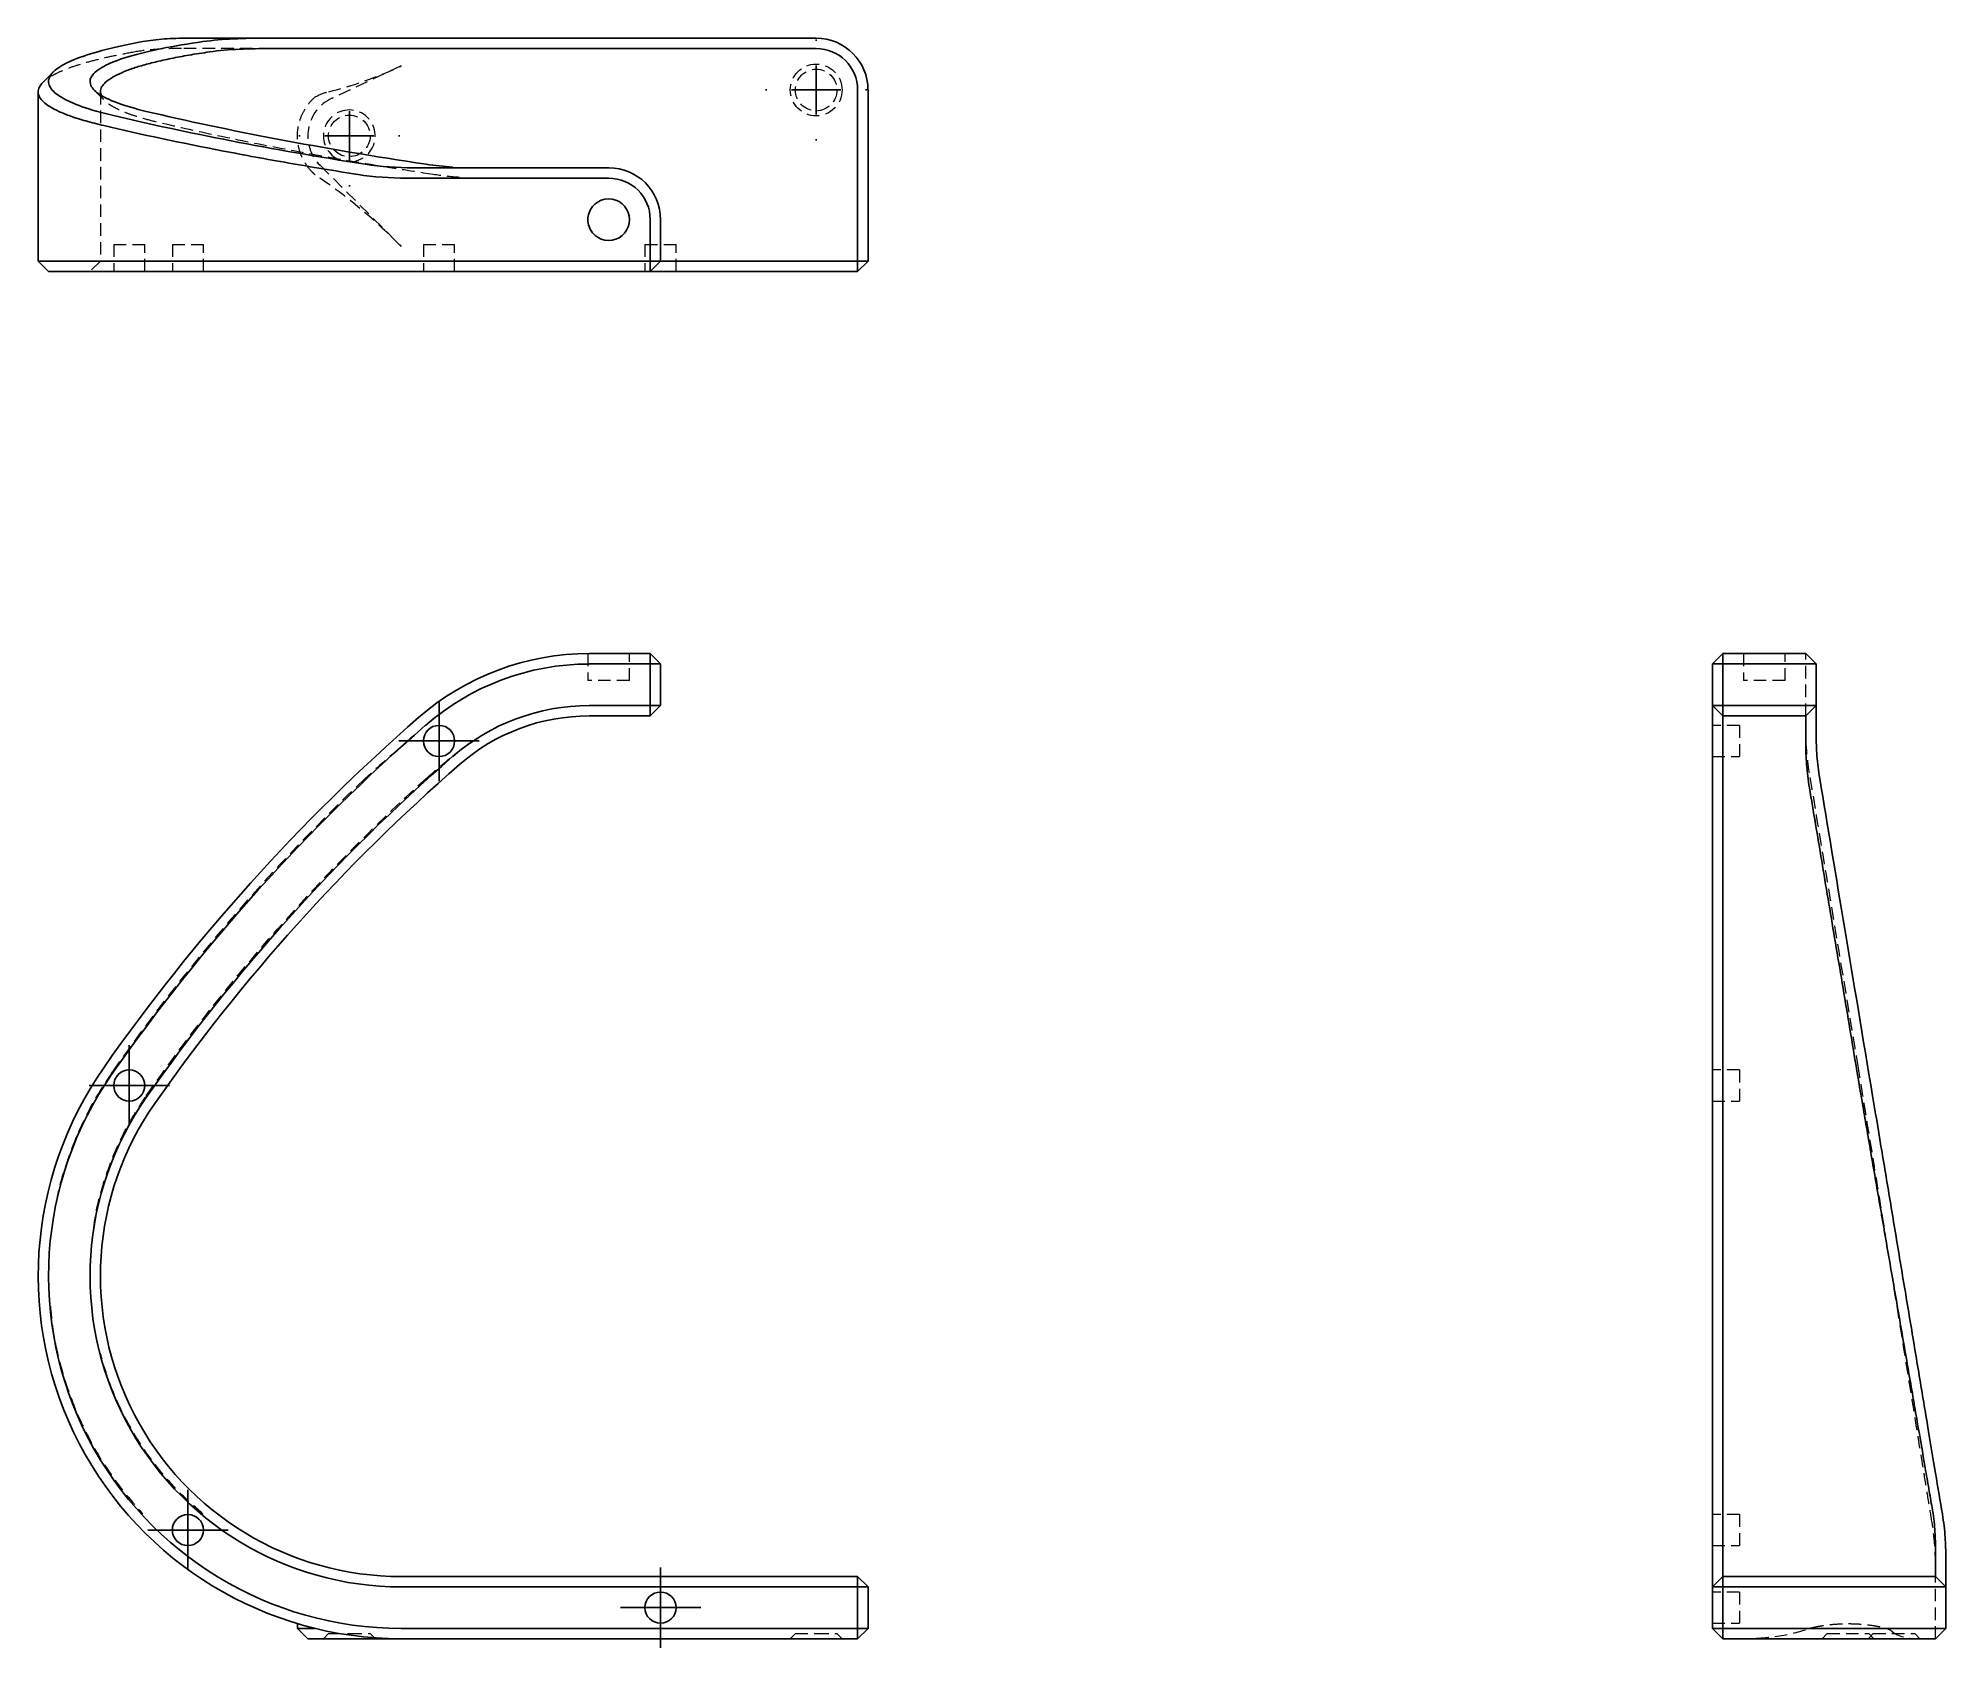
# Model space of a CAD drawing. Header units: millimetres. Extents: x 41 to 234, y 6 to 169.
import ezdxf

# ---------------------------------------------------------------- set-up
doc = ezdxf.new("R2010")
doc.units = ezdxf.units.MM
doc.linetypes.add('HIDDEN', pattern=[1.905, 1.27, -0.635])
doc.layers.add('10', color=7, linetype='Continuous')

# ---------------------------------------------------------------- blocks, each defined once
blk = doc.blocks.new('SW_CENTERMARKSYMBOL_0')
at = {"layer": '10', "color": 0}
for p, q in [((0, 2.5), (0, 4.08)), ((0, 0), (0, 2.5)), ((-2.5, 0), (-4.08, 0)), ((0, 0), (-2.5, 0)), ((0, 0), (0, -2.5)), ((0, 0), (2.5, 0)), ((2.5, 0), (4.08, 0)), ((0, -2.5), (0, -4.08))]:
    blk.add_line(p, q, dxfattribs=at)
blk = doc.blocks.new('SW_CENTERMARKSYMBOL_1')
at = {"layer": '10', "color": 0}
for p, q in [((0, 2.5), (0, 4.08)), ((0, 0), (0, 2.5)), ((-2.5, 0), (-4.08, 0)), ((0, 0), (-2.5, 0)), ((0, 0), (0, -2.5)), ((0, 0), (2.5, 0)), ((2.5, 0), (4.08, 0)), ((0, -2.5), (0, -4.08))]:
    blk.add_line(p, q, dxfattribs=at)
blk = doc.blocks.new('SW_CENTERMARKSYMBOL_2')
at = {"layer": '10', "color": 0}
for p, q in [((0, 2.5), (0, 4.08)), ((0, 0), (0, 2.5)), ((-2.5, 0), (-4.08, 0)), ((0, 0), (-2.5, 0)), ((0, 0), (0, -2.5)), ((0, 0), (2.5, 0)), ((2.5, 0), (4.08, 0)), ((0, -2.5), (0, -4.08))]:
    blk.add_line(p, q, dxfattribs=at)
blk = doc.blocks.new('SW_CENTERMARKSYMBOL_3')
at = {"layer": '10', "color": 0}
for p, q in [((0, 2.5), (0, 4.08)), ((0, 0), (0, 2.5)), ((-2.5, 0), (-4.08, 0)), ((0, 0), (-2.5, 0)), ((0, 0), (0, -2.5)), ((0, 0), (2.5, 0)), ((2.5, 0), (4.08, 0)), ((0, -2.5), (0, -4.08))]:
    blk.add_line(p, q, dxfattribs=at)
blk = doc.blocks.new('SW_CENTERMARKSYMBOL_4')
at = {"layer": '10', "color": 0}
for p, q in [((0, 5), (0, 5.13)), ((0, 0), (0, 2.5)), ((-5, 0), (-5.13, 0)), ((0, 0), (-2.5, 0)), ((0, 0), (0, -2.5)), ((0, 0), (2.5, 0)), ((5, 0), (5.13, 0)), ((0, -5), (0, -5.13))]:
    blk.add_line(p, q, dxfattribs=at)
blk = doc.blocks.new('SW_CENTERMARKSYMBOL_5')
at = {"layer": '10', "color": 0}
for p, q in [((0, 5), (0, 5.13)), ((0, 0), (0, 2.5)), ((-5, 0), (-5.13, 0)), ((0, 0), (-2.5, 0)), ((0, 0), (0, -2.5)), ((0, 0), (2.5, 0)), ((5, 0), (5.13, 0)), ((0, -5), (0, -5.13))]:
    blk.add_line(p, q, dxfattribs=at)

msp = doc.modelspace()

# ---------------------------------------------------------------- linework, layer by layer
at = {"color": 7, "linetype": 'HIDDEN', "lineweight": 18}
for p, q in [((64.56, 168.42), (55.44, 168.42)), ((77.74, 166.65), (70.69, 163.36)), ((47.21, 164.02), (47.21, 146.84)), ((69.5, 156.57), (77.74, 148.33)), ((48.56, 148.53), (51.72, 148.53)), ((48.56, 148.53), (48.56, 145.79)), ((51.72, 145.79), (51.72, 148.53)), ((54.51, 148.53), (57.66, 148.53)), ((54.51, 148.53), (54.51, 145.79)), ((57.66, 145.79), (57.66, 148.53)), ((79.99, 148.53), (83.15, 148.53)), ((79.99, 148.53), (79.99, 145.79)), ((83.15, 145.79), (83.15, 148.53)), ((102.47, 148.53), (105.63, 148.53)), ((102.47, 148.53), (102.47, 145.79)), ((105.63, 145.79), (105.63, 148.53)), ((47.21, 146.84), (46.16, 145.79)), ((96.68, 107), (96.68, 104.26)), ((100.89, 104.26), (100.89, 107)), ((213.95, 107), (213.95, 104.26)), ((218.16, 104.26), (218.16, 107)), ((220.26, 100.68), (220.26, 107)), ((100.89, 104.26), (96.68, 104.26)), ((218.16, 104.26), (213.95, 104.26)), ((213.53, 99.71), (210.79, 99.71)), ((213.53, 99.71), (213.53, 96.56)), ((210.79, 96.56), (213.53, 96.56)), ((213.53, 64.74), (210.79, 64.74)), ((213.53, 64.74), (213.53, 61.58)), ((210.79, 61.58), (213.53, 61.58)), ((213.53, 19.62), (210.79, 19.62)), ((213.53, 19.62), (213.53, 16.46)), ((210.79, 16.46), (213.53, 16.46)), ((213.53, 11.74), (210.79, 11.74)), ((213.53, 11.74), (213.53, 8.58)), ((233.42, 7), (233.42, 13.32)), ((210.79, 8.58), (213.53, 8.58)), ((70.37, 7.53), (69.84, 7)), ((70.37, 7.53), (72.47, 7.53)), ((72.47, 7.53), (74.58, 7.53)), ((75.11, 7), (74.58, 7.53)), ((117.74, 7.53), (117.21, 7)), ((117.74, 7.53), (119.84, 7.53)), ((119.84, 7.53), (121.95, 7.53)), ((122.47, 7), (121.95, 7.53)), ((222.44, 7.53), (221.92, 7)), ((222.44, 7.53), (226.65, 7.53)), ((227.1, 7.53), (226.58, 7)), ((227.18, 7), (226.65, 7.53)), ((227.1, 7.53), (231.32, 7.53)), ((231.84, 7), (231.32, 7.53))]:
    msp.add_line(p, q, dxfattribs=at)
at = {"color": 7, "linetype": 'Continuous', "lineweight": 25}
for p, q in [((64.12, 169.47), (56.08, 169.47)), ((77.74, 169.47), (64.12, 169.47)), ((64.58, 168.42), (77.74, 168.42)), ((119.84, 169.47), (77.74, 169.47)), ((77.74, 168.42), (119.84, 168.42)), ((40.89, 164.02), (40.89, 146.84)), ((124.05, 164.21), (124.05, 146.84)), ((125.11, 146.84), (125.11, 164.21)), ((78.28, 155.26), (79.5, 155.26)), ((80.19, 156.32), (78.97, 156.32)), ((79.5, 155.26), (96.8, 155.26)), ((96.8, 156.32), (80.19, 156.32)), ((98.79, 156.32), (96.8, 156.32)), ((96.8, 155.26), (98.79, 155.26)), ((103, 151.05), (103, 146.84)), ((104.05, 146.84), (104.05, 151.05)), ((40.89, 146.84), (41.95, 145.79)), ((47.55, 146.84), (40.89, 146.84)), ((41.95, 145.79), (48.42, 145.79)), ((79.5, 146.84), (47.55, 146.84)), ((48.42, 145.79), (80.19, 145.79)), ((96.8, 146.84), (79.5, 146.84)), ((80.19, 145.79), (96.8, 145.79)), ((103, 146.84), (96.8, 146.84)), ((96.8, 145.79), (103, 145.79)), ((103, 146.84), (104.05, 146.84)), ((103, 145.79), (103, 146.84)), ((103, 145.79), (104.05, 146.84)), ((103, 145.79), (124.05, 145.79)), ((124.05, 146.84), (104.05, 146.84)), ((124.05, 146.84), (125.11, 146.84)), ((125.11, 146.84), (124.05, 145.79)), ((124.05, 146.84), (124.05, 145.79)), ((103, 107), (96.8, 107)), ((103, 105.95), (103, 107)), ((103, 107), (104.05, 105.95)), ((210.79, 105.95), (211.84, 107)), ((211.84, 107), (211.84, 105.95)), ((216.05, 107), (211.84, 107)), ((220.26, 107), (216.05, 107)), ((220.26, 107), (221.32, 105.95)), ((96.8, 105.95), (103, 105.95)), ((103, 105.95), (103, 101.74)), ((103, 105.95), (104.05, 105.95)), ((104.05, 101.74), (104.05, 105.95)), ((210.79, 105.95), (211.84, 105.95)), ((210.79, 105.95), (210.79, 101.74)), ((211.84, 105.95), (216.05, 105.95)), ((211.84, 101.74), (211.84, 105.95)), ((216.05, 105.95), (221.32, 105.95)), ((221.32, 101.74), (221.32, 105.95)), ((103, 101.74), (96.8, 101.74)), ((96.8, 100.68), (103, 100.68)), ((103, 101.74), (104.05, 101.74)), ((104.05, 101.74), (103, 100.68)), ((103, 101.74), (103, 100.68)), ((210.79, 101.74), (211.84, 100.68)), ((210.79, 101.74), (211.84, 101.74)), ((210.79, 101.74), (210.79, 96.55)), ((216.05, 101.74), (211.84, 101.74)), ((211.84, 101.74), (211.84, 100.68)), ((211.84, 100.68), (216.05, 100.68)), ((211.84, 95.76), (211.84, 100.68)), ((221.32, 101.74), (216.05, 101.74)), ((216.05, 100.68), (220.26, 100.68)), ((221.32, 101.74), (220.26, 100.68)), ((220.26, 100.68), (220.26, 97.75)), ((221.32, 98.65), (221.32, 101.74)), ((210.79, 96.55), (210.79, 61.95)), ((211.84, 61.35), (211.84, 95.76)), ((210.79, 61.95), (210.79, 12.26)), ((211.84, 13.32), (211.84, 61.35)), ((233.42, 16.3), (233.42, 13.32)), ((234.47, 12.26), (234.47, 15.35)), ((124.05, 13.32), (77.74, 13.32)), ((77.74, 12.26), (124.05, 12.26)), ((124.05, 13.32), (124.05, 12.26)), ((124.05, 13.32), (125.11, 12.26)), ((124.05, 12.26), (124.05, 8.05)), ((125.11, 12.26), (124.05, 12.26)), ((125.11, 8.05), (125.11, 12.26)), ((211.84, 13.32), (210.79, 12.26)), ((210.79, 12.26), (210.79, 8.05)), ((211.84, 12.26), (210.79, 12.26)), ((211.84, 13.32), (211.84, 12.26)), ((229.21, 13.32), (211.84, 13.32)), ((211.84, 12.26), (229.21, 12.26)), ((211.84, 8.05), (211.84, 12.26)), ((233.42, 13.32), (229.21, 13.32)), ((229.21, 12.26), (234.47, 12.26)), ((233.42, 13.32), (234.47, 12.26)), ((234.47, 8.05), (234.47, 12.26)), ((67.21, 8.53), (67.21, 8.05)), ((67.21, 8.05), (68.26, 7)), ((68.75, 8.05), (67.21, 8.05)), ((68.99, 8.05), (68.75, 8.05)), ((124.05, 8.05), (77.74, 8.05)), ((125.11, 8.05), (124.05, 8.05)), ((124.05, 7), (124.05, 8.05)), ((125.11, 8.05), (124.05, 7)), ((211.84, 8.05), (210.79, 8.05)), ((211.84, 7), (210.79, 8.05)), ((229.21, 8.05), (211.84, 8.05)), ((211.84, 8.05), (211.84, 7)), ((234.47, 8.05), (229.21, 8.05)), ((234.47, 8.05), (233.42, 7)), ((68.26, 7), (69.5, 7)), ((69.5, 7), (77.74, 7)), ((77.74, 7), (124.05, 7)), ((211.84, 7), (229.21, 7)), ((229.21, 7), (233.42, 7))]:
    msp.add_line(p, q, dxfattribs=at)
at = {"color": 7, "linetype": 'HIDDEN', "lineweight": 18}
for centre, radius in [((119.84, 164.21), 2.63), ((119.84, 164.21), 2.11), ((72.47, 159.55), 2.11)]:
    msp.add_circle(centre, radius, dxfattribs=at)
at = {"color": 7, "linetype": 'Continuous', "lineweight": 25}
for centre in [(81.57, 98.13), (50.14, 63.16), (56.09, 18.04), (104.05, 10.16)]:
    msp.add_circle(centre, 1.58, dxfattribs=at)
for centre, radius, start, end in [((119.84, 164.21), 5.26, 0, 90), ((119.84, 164.21), 4.21, 0, 90), ((98.79, 151.05), 5.26, 0, 90), ((98.79, 151.05), 4.21, 0, 90), ((98.79, 151.05), 2.11, 198.9074, 161.0926), ((96.8, 80.68), 26.32, 90, 131.1018), ((96.8, 80.68), 25.26, 90, 131.1018), ((96.8, 80.68), 21.05, 90, 131.1018), ((96.8, 80.68), 20, 90, 131.1018), ((209.26, -48.23), 197.39, 131.1018, 145.0073), ((209.26, -48.23), 196.34, 131.1018, 145.0073), ((209.26, -48.23), 192.13, 131.1018, 145.0073), ((209.26, -48.23), 191.07, 131.1018, 145.0073), ((77.74, 43.84), 36.84, 145.0073, 270), ((77.74, 43.84), 35.79, 145.0073, 270), ((77.74, 43.84), 31.58, 145.0073, 270), ((77.74, 43.84), 30.53, 145.0073, 270)]:
    msp.add_arc(centre, radius, start, end, dxfattribs=at)
at = {"color": 7, "linetype": 'HIDDEN', "lineweight": 18}
for radius, start, end in [(4.21, 115, 225), (2.63, 90, 242.3749), (2.63, 274.9376, 90)]:
    msp.add_arc((72.47, 159.55), radius, start, end, dxfattribs=at)
at = {"color": 7, "linetype": 'Continuous', "lineweight": 25}
for points, knots in [([(48.42, 161.64), (47.26, 161.91), (46.23, 162.21), (44.51, 162.82), (43.8, 163.14), (42.71, 163.79), (42.34, 164.12), (41.93, 164.79), (41.89, 165.13), (42.17, 165.8), (42.48, 166.14), (43.44, 166.8), (44.08, 167.12), (45.69, 167.74), (46.66, 168.03), (48.87, 168.6), (50.12, 168.87), (51.5, 169.12)], [0, 0, 0, 0, 0.125, 0.125, 0.25, 0.25, 0.375, 0.375, 0.5, 0.5, 0.625, 0.625, 0.75, 0.75, 0.875, 0.875, 1, 1, 1, 1]), ([(57.62, 169.12), (56.11, 168.91), (54.71, 168.67), (52.2, 168.17), (51.09, 167.9), (49.18, 167.33), (48.39, 167.03), (47.15, 166.41), (46.71, 166.09), (46.18, 165.44), (46.1, 165.11), (46.3, 164.46), (46.59, 164.13), (47.51, 163.5), (48.15, 163.19), (49.77, 162.59), (50.74, 162.31), (51.87, 162.04)], [0, 0, 0, 0, 0.125, 0.125, 0.25, 0.25, 0.375, 0.375, 0.5, 0.5, 0.625, 0.625, 0.75, 0.75, 0.875, 0.875, 1, 1, 1, 1]), ([(51.5, 169.12), (52.19, 169.25), (52.93, 169.33), (54.46, 169.45), (55.25, 169.47), (56.08, 169.47)], [0, 0, 0, 0, 0.5, 0.5, 1, 1, 1, 1]), ([(64.12, 169.47), (62.95, 169.47), (61.82, 169.45), (59.64, 169.35), (58.6, 169.26), (57.62, 169.12)], [0, 0, 0, 0, 0.5, 0.5, 1, 1, 1, 1]), ([(58.29, 168.08), (59.25, 168.21), (60.25, 168.3), (62.36, 168.4), (63.45, 168.42), (64.58, 168.42)], [0, 0, 0, 0, 0.5, 0.5, 1, 1, 1, 1]), ([(47.3, 163.67), (47.26, 163.79), (47.16, 164.08), (47.31, 164.52), (47.7, 164.99), (48.29, 165.43), (49.1, 165.86), (50.12, 166.28), (51.34, 166.68), (52.75, 167.05), (54.36, 167.41), (56.19, 167.76), (57.58, 167.97), (58.29, 168.08)], [0, 0, 0, 0, 0.0699494, 0.1777792, 0.2670484, 0.3563174, 0.4481854, 0.5400529, 0.6293294, 0.7186053, 0.8105407, 0.9024754, 1, 1, 1, 1]), ([(41.37, 164.97), (41.24, 164.82), (40.96, 164.5), (40.86, 164.01), (40.98, 163.51), (41.38, 163.01), (42.03, 162.52), (42.96, 162.03), (44.18, 161.54), (45.68, 161.06), (46.93, 160.75), (47.55, 160.6)], [0, 0, 0, 0, 0.101905, 0.208487, 0.318884, 0.428062, 0.53724, 0.649597, 0.761953, 0.880479, 1, 1, 1, 1]), ([(42.43, 166.04), (42.26, 165.86), (41.9, 165.5), (41.54, 165.15), (41.36, 164.97)], [0, 0, 0, 0, 0.500046, 1, 1, 1, 1]), ([(51.87, 162.04), (55.98, 161.06), (60.42, 160.12), (69.91, 158.33), (74.95, 157.48), (80.26, 156.67)], [0, 0, 0, 0, 0.5, 0.5, 1, 1, 1, 1]), ([(47.55, 160.6), (51.33, 159.7), (55.39, 158.84), (61.84, 157.6), (64.06, 157.19), (68.61, 156.4), (70.95, 156.01), (73.35, 155.63)], [0, 0, 0, 0, 0.5, 0.5, 0.75, 0.75, 1, 1, 1, 1]), ([(96.8, 151.73), (96.72, 151.51), (96.68, 151.29), (96.68, 150.82), (96.72, 150.59), (96.8, 150.37)], [0, 0, 0, 0, 0.5, 0.5, 1, 1, 1, 1]), ([(220.63, 93.37), (221.04, 90.97), (221.45, 88.5), (222.3, 83.42), (222.74, 80.81), (223.64, 75.46), (224.1, 72.72), (225.03, 67.12), (225.51, 64.27), (226, 61.35)], [0, 0, 0, 0, 0.25, 0.25, 0.5, 0.5, 0.75, 0.75, 1, 1, 1, 1]), ([(227.04, 62.12), (226.06, 68), (225.12, 73.64), (223.33, 84.4), (222.48, 89.51), (221.67, 94.33)], [0, 0, 0, 0, 0.5, 0.5, 1, 1, 1, 1]), ([(234.12, 19.67), (233.91, 20.92), (233.67, 22.32), (233.17, 25.33), (232.9, 26.96), (232.33, 30.39), (232.03, 32.19), (231.41, 35.91), (231.09, 37.83), (230.44, 41.72), (230.11, 43.69), (229.46, 47.61), (229.13, 49.56), (228.5, 53.37), (228.19, 55.23), (227.59, 58.81), (227.31, 60.52), (227.04, 62.12)], [0, 0, 0, 0, 0.125, 0.125, 0.25, 0.25, 0.375, 0.375, 0.5, 0.5, 0.625, 0.625, 0.75, 0.75, 0.875, 0.875, 1, 1, 1, 1]), ([(226, 61.35), (226.14, 60.56), (226.28, 59.76), (226.56, 58.1), (226.71, 57.25), (227.15, 54.66), (227.46, 52.89), (227.86, 50.59), (227.94, 50.13), (228.1, 49.2), (228.18, 48.73), (228.42, 47.32), (228.58, 46.37), (228.91, 44.47), (229.08, 43.52), (229.4, 41.62), (229.57, 40.67), (230.05, 37.85), (230.37, 36.02), (230.83, 33.34), (230.98, 32.46), (231.21, 31.15), (231.28, 30.72), (231.43, 29.87), (231.5, 29.45), (231.86, 27.37), (232.13, 25.82), (232.5, 23.63), (232.63, 22.93), (232.86, 21.57), (232.97, 20.93), (233.08, 20.31)], [0, 0, 0, 0, 0.0625, 0.0625, 0.125, 0.125, 0.25, 0.25, 0.28125, 0.28125, 0.3125, 0.3125, 0.375, 0.375, 0.4375, 0.4375, 0.5, 0.5, 0.625, 0.625, 0.6875, 0.6875, 0.71875, 0.71875, 0.75, 0.75, 0.875, 0.875, 0.9375, 0.9375, 1, 1, 1, 1]), ([(233.08, 20.31), (233.21, 19.52), (233.3, 18.79), (233.4, 17.44), (233.42, 16.84), (233.42, 16.3)], [0, 0, 0, 0, 0.5, 0.5, 1, 1, 1, 1]), ([(234.47, 15.35), (234.47, 15.93), (234.45, 16.59), (234.35, 18.04), (234.26, 18.83), (234.12, 19.67)], [0, 0, 0, 0, 0.5, 0.5, 1, 1, 1, 1])]:
    msp.add_open_spline(points, degree=3, knots=knots, dxfattribs=at)
at = {"color": 7, "linetype": 'HIDDEN', "lineweight": 18}
for points, knots in [([(55.44, 168.42), (54.6, 168.42), (53.78, 168.4), (52.2, 168.29), (51.45, 168.2), (50.73, 168.08)], [0, 0, 0, 0, 0.5, 0.5, 1, 1, 1, 1]), ([(50.73, 168.08), (50.04, 167.95), (48.67, 167.7), (46.88, 167.29), (45.28, 166.86), (43.91, 166.4), (42.79, 165.93), (41.97, 165.46), (41.5, 165.15), (41.38, 164.98), (41.37, 164.97)], [0, 0, 0, 0, 0.143789, 0.285933, 0.428077, 0.574333, 0.72059, 0.857219, 0.993848, 1, 1, 1, 1]), ([(46.59, 164.19), (46.77, 164.01), (47.12, 163.66), (47.48, 163.3), (47.66, 163.12)], [0, 0, 0, 0, 0.499946, 1, 1, 1, 1]), ([(52.73, 161), (52.16, 161.15), (51.13, 161.42), (49.9, 161.84), (48.93, 162.26), (48.16, 162.69), (47.62, 163.13), (47.34, 163.46), (47.3, 163.64), (47.3, 163.67)], [0, 0, 0, 0, 0.185201, 0.33928, 0.493359, 0.651903, 0.810447, 0.965354, 1, 1, 1, 1]), ([(68.75, 155.83), (68.5, 156.08), (68.27, 156.35), (67.98, 156.8), (67.89, 156.95), (67.72, 157.27), (67.65, 157.44), (67.45, 157.94), (67.35, 158.28), (67.26, 158.81), (67.24, 158.99), (67.21, 159.36), (67.21, 159.54), (67.22, 160.07), (67.27, 160.43), (67.44, 161.14), (67.56, 161.47), (67.87, 162.12), (68.06, 162.43), (68.48, 163), (68.72, 163.26), (68.99, 163.5)], [0, 0, 0, 0, 0.125, 0.125, 0.1875, 0.1875, 0.25, 0.25, 0.375, 0.375, 0.4375, 0.4375, 0.5, 0.5, 0.625, 0.625, 0.75, 0.75, 0.875, 0.875, 1, 1, 1, 1]), ([(80.97, 155.63), (78.32, 156.04), (75.74, 156.45), (70.73, 157.3), (68.3, 157.74), (63.58, 158.64), (61.3, 159.1), (56.89, 160.03), (54.77, 160.51), (52.73, 161)], [0, 0, 0, 0, 0.25, 0.25, 0.5, 0.5, 0.75, 0.75, 1, 1, 1, 1]), ([(77.74, 148.33), (76.27, 149.8), (74.8, 151.15), (71.87, 153.57), (70.42, 154.65), (68.99, 155.59)], [0, 0, 0, 0, 0.5, 0.5, 1, 1, 1, 1]), ([(216.73, 107), (216.51, 107), (216.29, 107), (215.82, 107), (215.59, 107), (215.37, 107)], [0, 0, 0, 0, 0.5, 0.5, 1, 1, 1, 1]), ([(225.6, 64.97), (224.7, 70.37), (223.84, 75.58), (222.6, 83.08), (222.19, 85.53), (221.4, 90.31), (221.01, 92.64), (220.63, 94.92)], [0, 0, 0, 0, 0.5, 0.5, 0.75, 0.75, 1, 1, 1, 1]), ([(51.87, 62.12), (55.98, 68), (60.42, 73.64), (69.91, 84.4), (74.95, 89.51), (80.26, 94.33)], [0, 0, 0, 0, 0.5, 0.5, 1, 1, 1, 1]), ([(48.42, 64.54), (47.79, 63.59), (46.54, 61.7), (45.02, 58.64), (43.78, 55.47), (42.97, 52.77), (42.69, 51.1), (42.59, 50.56)], [0, 0, 0, 0, 0.222575, 0.445396, 0.668432, 0.891642, 1, 1, 1, 1]), ([(233.08, 18.79), (232.95, 19.56), (232.82, 20.36), (232.55, 22.02), (232.41, 22.88), (231.99, 25.49), (231.69, 27.32), (231.23, 30.18), (231.07, 31.16), (230.75, 33.15), (230.59, 34.15), (230.1, 37.18), (229.77, 39.23), (229.26, 42.34), (229.09, 43.38), (228.75, 45.48), (228.58, 46.53), (228.08, 49.65), (227.75, 51.69), (227.27, 54.68), (227.11, 55.66), (226.79, 57.62), (226.63, 58.58), (226.17, 61.43), (225.88, 63.24), (225.6, 64.97)], [0, 0, 0, 0, 0.0625, 0.0625, 0.125, 0.125, 0.25, 0.25, 0.3125, 0.3125, 0.375, 0.375, 0.5, 0.5, 0.5625, 0.5625, 0.625, 0.625, 0.75, 0.75, 0.8125, 0.8125, 0.875, 0.875, 1, 1, 1, 1]), ([(46.52, 48.56), (46.56, 48.86), (46.71, 50.31), (47.37, 52.84), (48.49, 56.1), (49.98, 59.23), (51.24, 61.16), (51.87, 62.12)], [0, 0, 0, 0, 0.062024, 0.296853, 0.531497, 0.765895, 1, 1, 1, 1]), ([(42.14, 40.75), (42.2, 40.05), (42.36, 38.17), (43.01, 35.16), (44.05, 31.75), (45.44, 28.46), (47.15, 25.32), (49.15, 22.36), (50.72, 20.57), (51.5, 19.67)], [0, 0, 0, 0, 0.089517, 0.241608, 0.393601, 0.545462, 0.697162, 0.84868, 1, 1, 1, 1]), ([(57.62, 19.67), (56.79, 20.4), (55.14, 21.85), (52.97, 24.34), (51.05, 27.02), (49.43, 29.9), (48.11, 32.87), (47.51, 34.93), (47.22, 35.93)], [0, 0, 0, 0, 0.167461, 0.335161, 0.503094, 0.671243, 0.839581, 1, 1, 1, 1]), ([(233.42, 14.51), (233.42, 15.15), (233.4, 15.83), (233.29, 17.26), (233.2, 18.01), (233.08, 18.79)], [0, 0, 0, 0, 0.5, 0.5, 1, 1, 1, 1]), ([(67.22, 8.53), (67.22, 8.53), (67.2, 8.54), (67.31, 8.51), (67.55, 8.44), (67.92, 8.33), (68.4, 8.2), (68.79, 8.1), (68.99, 8.05)], [0, 0, 0, 0, 0.054416, 0.249638, 0.436516, 0.628591, 0.81202, 1, 1, 1, 1]), ([(213.33, 7), (214.8, 7), (216.15, 7.09), (218.57, 7.44), (219.65, 7.7), (220.59, 8.05)], [0, 0, 0, 0, 0.5, 0.5, 1, 1, 1, 1]), ([(220.83, 8.11), (221.08, 8.18), (221.35, 8.24), (221.8, 8.31), (221.95, 8.34), (222.27, 8.39), (222.44, 8.41), (222.94, 8.46), (223.28, 8.49), (223.81, 8.52), (223.99, 8.53), (224.36, 8.54), (224.54, 8.54), (225.07, 8.53), (225.43, 8.52), (226.14, 8.47), (226.47, 8.43), (227.12, 8.35), (227.43, 8.29), (228, 8.18), (228.26, 8.12), (228.5, 8.05)], [0, 0, 0, 0, 0.125, 0.125, 0.1875, 0.1875, 0.25, 0.25, 0.375, 0.375, 0.4375, 0.4375, 0.5, 0.5, 0.625, 0.625, 0.75, 0.75, 0.875, 0.875, 1, 1, 1, 1])]:
    msp.add_open_spline(points, degree=3, knots=knots, dxfattribs=at)
for points in [[(70.38, 164.04), (72.8, 164.62), (75.27, 165.5), (77.74, 166.65)], [(68.99, 163.5), (69.43, 163.74), (69.89, 163.92), (70.38, 164.04)], [(68.99, 155.59), (68.91, 155.67), (68.83, 155.75), (68.75, 155.83)], [(83.65, 155.34), (82.75, 155.4), (81.85, 155.5), (80.97, 155.63)], [(220.63, 94.92), (220.38, 96.45), (220.26, 97.95), (220.26, 99.44)], [(78.97, 98.65), (77.31, 97.23), (75.67, 95.79), (74.07, 94.33)], [(82.96, 96.63), (83.85, 97.38), (84.82, 98.06), (85.83, 98.65)], [(80.26, 94.33), (81.15, 95.1), (82.05, 95.87), (82.96, 96.63)], [(74.07, 94.33), (64.55, 85.29), (55.94, 75.29), (48.42, 64.54)], [(220.59, 8.05), (220.67, 8.07), (220.75, 8.09), (220.83, 8.11)], [(228.5, 8.05), (228.74, 7.95), (228.92, 7.84), (229.04, 7.74)], [(229.04, 7.74), (229.62, 7.25), (230.5, 7), (231.65, 7)]]:
    msp.add_open_spline(points, degree=3, dxfattribs=at)
at = {"color": 7, "linetype": 'Continuous', "lineweight": 25}
for points in [[(74.07, 156.67), (64.55, 158.18), (55.94, 159.85), (48.42, 161.64)], [(73.35, 155.63), (74.96, 155.38), (76.6, 155.26), (78.28, 155.26)], [(78.97, 156.32), (77.31, 156.32), (75.67, 156.43), (74.07, 156.67)], [(80.26, 156.67), (81.15, 156.54), (82.05, 156.45), (82.96, 156.39)], [(220.26, 97.75), (220.26, 97.17), (220.28, 96.5), (220.34, 95.76)], [(221.39, 96.63), (221.34, 97.38), (221.32, 98.06), (221.32, 98.65)], [(220.34, 95.76), (220.4, 94.97), (220.5, 94.17), (220.63, 93.37)], [(221.67, 94.33), (221.54, 95.1), (221.45, 95.87), (221.39, 96.63)]]:
    msp.add_open_spline(points, degree=3, dxfattribs=at)

# ---------------------------------------------------------------- block references
at = {"layer": '10'}
for name, p in [('SW_CENTERMARKSYMBOL_5', (119.84, 164.21)), ('SW_CENTERMARKSYMBOL_4', (72.47, 159.55)), ('SW_CENTERMARKSYMBOL_0', (81.57, 98.13)), ('SW_CENTERMARKSYMBOL_1', (50.14, 63.16)), ('SW_CENTERMARKSYMBOL_2', (56.09, 18.04)), ('SW_CENTERMARKSYMBOL_3', (104.05, 10.16))]:
    msp.add_blockref(name, p, dxfattribs=at)

doc.saveas('drawing.dxf')
